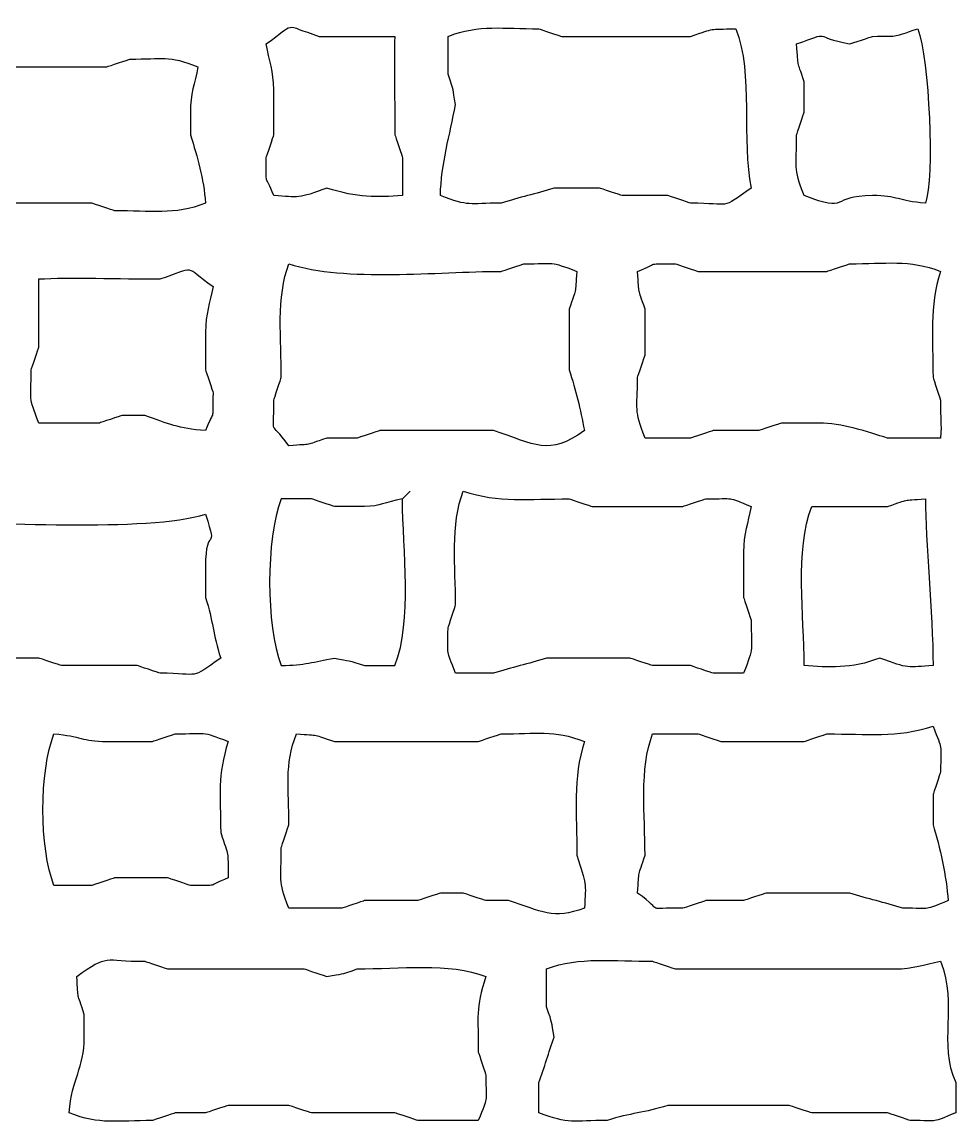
# Model space of a CAD drawing. Extents: x -149 to 150, y -212 to 234.
# Drawn here: x 50.78 to 61.23, y -22.22 to -9.9 of the extents above; entities that cross this region are included whole.
import ezdxf

# ---------------------------------------------------------------- set-up
doc = ezdxf.new("R2010")
doc.units = 0
doc.header["$MEASUREMENT"] = 0
doc.layers.add('EBENE_1', color=7, linetype='CONTINUOUS')

msp = doc.modelspace()

# ---------------------------------------------------------------- linework, layer by layer
at = {"layer": 'EBENE_1', "color": 250}
for points, knots in [([(54.9434, -10.0622), (54.9434, -10.0622), (54.0967, -10.0622), (54.0967, -10.0622), (54.0967, -10.0622), (53.6753, -9.9254), (53.8478, -9.902), (53.5041, -10.1468), (53.5041, -10.1468), (53.5395, -10.3345), (53.5886, -10.4518), (53.5887, -10.6548), (53.5887, -10.6548), (53.5887, -10.6548), (53.5886, -10.7395), (53.5886, -10.7395), (53.5886, -10.7395), (53.5886, -10.7395), (53.5887, -11.1628), (53.5887, -11.1628), (53.5887, -11.1628), (53.5864, -11.168), (53.5092, -11.4027), (53.5041, -11.4168), (53.5041, -11.4168), (53.5041, -11.7571), (53.4894, -11.5842), (53.5887, -11.8402), (53.5887, -11.8402), (53.8646, -11.8577), (53.8661, -11.8778), (54.1814, -11.7555), (54.1814, -11.7555), (54.5287, -11.868), (54.7385, -11.8587), (55.0281, -11.8402), (55.0281, -11.8402), (55.0281, -11.8402), (55.028, -11.4168), (55.028, -11.4168), (55.028, -11.4168), (55.0257, -11.4117), (54.9485, -11.177), (54.9434, -11.1628), (54.9434, -11.1628), (54.9434, -10.9684), (54.9298, -10.0877), (54.9434, -10.0622)], [0, 0, 0, 0, 0.0769231, 0.0769231, 0.0769231, 0.0769231, 0.1538462, 0.1538462, 0.1538462, 0.1538462, 0.2307692, 0.2307692, 0.2307692, 0.2307692, 0.3076923, 0.3076923, 0.3076923, 0.3076923, 0.3846154, 0.3846154, 0.3846154, 0.3846154, 0.4615385, 0.4615385, 0.4615385, 0.4615385, 0.5384615, 0.5384615, 0.5384615, 0.5384615, 0.6153846, 0.6153846, 0.6153846, 0.6153846, 0.6923077, 0.6923077, 0.6923077, 0.6923077, 0.7692308, 0.7692308, 0.7692308, 0.7692308, 0.8461538, 0.8461538, 0.8461538, 0.8461538, 1, 1, 1, 1]), ([(58.7534, -9.9775), (58.4205, -9.9847), (58.5443, -9.9651), (58.2454, -10.0622), (58.2454, -10.0622), (58.2454, -10.0622), (57.9067, -10.0621), (57.9067, -10.0621), (57.9067, -10.0621), (57.9067, -10.0621), (57.8221, -10.0621), (57.8221, -10.0621), (57.8221, -10.0621), (57.8221, -10.0621), (56.8061, -10.0621), (56.8061, -10.0621), (56.8061, -10.0621), (56.801, -10.0598), (56.5662, -9.9825), (56.5521, -9.9775), (56.5521, -9.9775), (56.1516, -9.9774), (55.8864, -9.9261), (55.5361, -10.0621), (55.5361, -10.0621), (55.5361, -10.0621), (55.5361, -10.4854), (55.5361, -10.4854), (55.5361, -10.4854), (55.6108, -10.6935), (55.5834, -10.6307), (55.6207, -10.8241), (55.6207, -10.8241), (55.5563, -11.1654), (55.4592, -11.4793), (55.4514, -11.8401), (55.4514, -11.8401), (55.7755, -11.966), (55.7621, -11.9247), (56.1287, -11.9248), (56.1287, -11.9248), (56.3394, -11.8564), (56.5107, -11.8238), (56.7214, -11.7555), (56.7214, -11.7555), (56.7214, -11.7555), (57.2294, -11.7554), (57.2294, -11.7554), (57.2294, -11.7554), (57.2345, -11.7578), (57.4692, -11.835), (57.4834, -11.8402), (57.4834, -11.8402), (57.4834, -11.8402), (57.9914, -11.8401), (57.9914, -11.8401), (57.9914, -11.8401), (57.9964, -11.8425), (58.2312, -11.9197), (58.2453, -11.9248), (58.2453, -11.9248), (58.7111, -11.9247), (58.5693, -12.0071), (58.9227, -11.7555), (58.9227, -11.7555), (58.8108, -11.2221), (58.9507, -10.4857), (58.7534, -9.9775)], [0, 0, 0, 0, 0.0555556, 0.0555556, 0.0555556, 0.0555556, 0.1111111, 0.1111111, 0.1111111, 0.1111111, 0.1666667, 0.1666667, 0.1666667, 0.1666667, 0.2222222, 0.2222222, 0.2222222, 0.2222222, 0.2777778, 0.2777778, 0.2777778, 0.2777778, 0.3333333, 0.3333333, 0.3333333, 0.3333333, 0.3888889, 0.3888889, 0.3888889, 0.3888889, 0.4444444, 0.4444444, 0.4444444, 0.4444444, 0.5, 0.5, 0.5, 0.5, 0.5555556, 0.5555556, 0.5555556, 0.5555556, 0.6111111, 0.6111111, 0.6111111, 0.6111111, 0.6666667, 0.6666667, 0.6666667, 0.6666667, 0.7222222, 0.7222222, 0.7222222, 0.7222222, 0.7777778, 0.7777778, 0.7777778, 0.7777778, 0.8333333, 0.8333333, 0.8333333, 0.8333333, 0.8888889, 0.8888889, 0.8888889, 0.8888889, 1, 1, 1, 1]), ([(60.7854, -9.9774), (60.4864, -10.0744), (60.6103, -10.0549), (60.2774, -10.0621), (60.2774, -10.0621), (60.2722, -10.0644), (60.0376, -10.1417), (60.0233, -10.1467), (60.0233, -10.1467), (59.5919, -10.0652), (59.836, -9.9983), (59.4307, -10.1467), (59.4307, -10.1467), (59.4535, -10.4375), (59.4276, -10.2993), (59.5154, -10.5701), (59.5154, -10.5701), (59.5154, -10.5701), (59.5154, -10.9087), (59.5154, -10.9087), (59.5154, -10.9087), (59.5131, -10.9139), (59.4358, -11.1486), (59.4307, -11.1627), (59.4307, -11.1627), (59.4306, -11.5293), (59.3896, -11.516), (59.5153, -11.8401), (59.5153, -11.8401), (60.0314, -12.0404), (59.7938, -11.8402), (60.2774, -11.8401), (60.2774, -11.8401), (60.5637, -11.8401), (60.5632, -11.9012), (60.8701, -11.9248), (60.8701, -11.9248), (60.9707, -11.6501), (60.9143, -10.3096), (60.7854, -9.9774)], [0, 0, 0, 0, 0.0909091, 0.0909091, 0.0909091, 0.0909091, 0.1818182, 0.1818182, 0.1818182, 0.1818182, 0.2727273, 0.2727273, 0.2727273, 0.2727273, 0.3636364, 0.3636364, 0.3636364, 0.3636364, 0.4545455, 0.4545455, 0.4545455, 0.4545455, 0.5454545, 0.5454545, 0.5454545, 0.5454545, 0.6363636, 0.6363636, 0.6363636, 0.6363636, 0.7272727, 0.7272727, 0.7272727, 0.7272727, 0.8181818, 0.8181818, 0.8181818, 0.8181818, 1, 1, 1, 1]), ([(52.6574, -11.1628), (52.6574, -11.1628), (52.6573, -10.9088), (52.6573, -10.9088), (52.6573, -10.9088), (52.6574, -10.7058), (52.7066, -10.5884), (52.7421, -10.4008), (52.7421, -10.4008), (52.4086, -10.2714), (52.3554, -10.3161), (51.9801, -10.3162), (51.9801, -10.3162), (51.975, -10.3185), (51.7401, -10.3956), (51.7261, -10.4008), (51.7261, -10.4008), (51.7261, -10.4008), (50.4561, -10.4007), (50.4561, -10.4007), (50.4561, -10.4007), (50.4509, -10.3985), (50.2162, -10.3212), (50.202, -10.3162), (50.202, -10.3162), (50.202, -10.3162), (48.9321, -10.3161), (48.9321, -10.3161), (48.9321, -10.3161), (48.927, -10.3138), (48.6921, -10.2365), (48.6781, -10.2315), (48.6781, -10.2315), (48.6781, -10.2315), (48.3394, -10.2314), (48.3394, -10.2314), (48.3394, -10.2314), (48.202, -10.5856), (48.2547, -10.9233), (48.2547, -11.3321), (48.2547, -11.3321), (48.1349, -11.6308), (48.1115, -11.5846), (48.0854, -11.9248), (48.0854, -11.9248), (48.4111, -12.1569), (48.1386, -12.0842), (48.5934, -12.0941), (48.5934, -12.0941), (48.5984, -12.0918), (48.8332, -12.0145), (48.8473, -12.0095), (48.8473, -12.0095), (48.8473, -12.0095), (49.1013, -12.0094), (49.1013, -12.0094), (49.1013, -12.0094), (49.1065, -12.0071), (49.3412, -11.9299), (49.3553, -11.9247), (49.3553, -11.9247), (49.3553, -11.9247), (49.7786, -11.9248), (49.7786, -11.9248), (49.7786, -11.9248), (49.7786, -11.9248), (50.5407, -11.9248), (50.5407, -11.9248), (50.5407, -11.9248), (50.5407, -11.9248), (51.5567, -11.9247), (51.5567, -11.9247), (51.5567, -11.9247), (51.5619, -11.9271), (51.7966, -12.0044), (51.8107, -12.0095), (51.8107, -12.0095), (52.2112, -12.0095), (52.4764, -12.0608), (52.8267, -11.9248), (52.8267, -11.9248), (52.8053, -11.6459), (52.7389, -11.4143), (52.6574, -11.1628)], [0, 0, 0, 0, 0.0454545, 0.0454545, 0.0454545, 0.0454545, 0.0909091, 0.0909091, 0.0909091, 0.0909091, 0.1363636, 0.1363636, 0.1363636, 0.1363636, 0.1818182, 0.1818182, 0.1818182, 0.1818182, 0.2272727, 0.2272727, 0.2272727, 0.2272727, 0.2727273, 0.2727273, 0.2727273, 0.2727273, 0.3181818, 0.3181818, 0.3181818, 0.3181818, 0.3636364, 0.3636364, 0.3636364, 0.3636364, 0.4090909, 0.4090909, 0.4090909, 0.4090909, 0.4545455, 0.4545455, 0.4545455, 0.4545455, 0.5, 0.5, 0.5, 0.5, 0.5454545, 0.5454545, 0.5454545, 0.5454545, 0.5909091, 0.5909091, 0.5909091, 0.5909091, 0.6363636, 0.6363636, 0.6363636, 0.6363636, 0.6818182, 0.6818182, 0.6818182, 0.6818182, 0.7272727, 0.7272727, 0.7272727, 0.7272727, 0.7727273, 0.7727273, 0.7727273, 0.7727273, 0.8181818, 0.8181818, 0.8181818, 0.8181818, 0.8636364, 0.8636364, 0.8636364, 0.8636364, 0.9090909, 0.9090909, 0.9090909, 0.9090909, 1, 1, 1, 1]), ([(61.0394, -14.1262), (61.0371, -14.121), (60.9598, -13.8862), (60.9547, -13.8722), (60.9547, -13.8722), (60.9546, -13.4232), (60.9091, -13.0889), (61.0394, -12.6867), (61.0394, -12.6867), (60.6891, -12.5508), (60.4239, -12.6021), (60.0233, -12.6022), (60.0233, -12.6022), (60.0183, -12.6045), (59.7836, -12.6816), (59.7694, -12.6867), (59.7694, -12.6867), (59.7694, -12.6867), (58.7533, -12.6867), (58.7533, -12.6867), (58.7533, -12.6867), (58.7533, -12.6867), (58.33, -12.6868), (58.33, -12.6868), (58.33, -12.6868), (58.325, -12.6844), (58.0902, -12.6072), (58.0761, -12.6021), (58.0761, -12.6021), (57.7358, -12.6022), (57.9086, -12.5874), (57.6527, -12.6868), (57.6527, -12.6868), (57.6755, -12.9776), (57.6496, -12.8394), (57.7374, -13.1102), (57.7374, -13.1102), (57.7374, -13.1102), (57.7374, -13.6182), (57.7374, -13.6182), (57.7374, -13.6182), (57.7351, -13.6233), (57.6578, -13.858), (57.6527, -13.8722), (57.6527, -13.8722), (57.6527, -14.2388), (57.6116, -14.2254), (57.7374, -14.5495), (57.7374, -14.5495), (57.7374, -14.5495), (58.2454, -14.5494), (58.2454, -14.5494), (58.2454, -14.5494), (58.2505, -14.5472), (58.4852, -14.4699), (58.4994, -14.4648), (58.4994, -14.4648), (58.4994, -14.4648), (59.0074, -14.4647), (59.0074, -14.4647), (59.0074, -14.4647), (59.0125, -14.4625), (59.2472, -14.3853), (59.2614, -14.3802), (59.2614, -14.3802), (59.2614, -14.3802), (59.6847, -14.3801), (59.6847, -14.3801), (59.6847, -14.3801), (59.9233, -14.3802), (60.2311, -14.4796), (60.4467, -14.5494), (60.4467, -14.5494), (60.4467, -14.5494), (61.0394, -14.5495), (61.0394, -14.5495), (61.0394, -14.5495), (61.052, -14.3571), (61.0338, -14.3657), (61.0394, -14.1262)], [0, 0, 0, 0, 0.047619, 0.047619, 0.047619, 0.047619, 0.0952381, 0.0952381, 0.0952381, 0.0952381, 0.1428571, 0.1428571, 0.1428571, 0.1428571, 0.1904762, 0.1904762, 0.1904762, 0.1904762, 0.2380952, 0.2380952, 0.2380952, 0.2380952, 0.2857143, 0.2857143, 0.2857143, 0.2857143, 0.3333333, 0.3333333, 0.3333333, 0.3333333, 0.3809524, 0.3809524, 0.3809524, 0.3809524, 0.4285714, 0.4285714, 0.4285714, 0.4285714, 0.4761905, 0.4761905, 0.4761905, 0.4761905, 0.5238095, 0.5238095, 0.5238095, 0.5238095, 0.5714286, 0.5714286, 0.5714286, 0.5714286, 0.6190476, 0.6190476, 0.6190476, 0.6190476, 0.6666667, 0.6666667, 0.6666667, 0.6666667, 0.7142857, 0.7142857, 0.7142857, 0.7142857, 0.7619048, 0.7619048, 0.7619048, 0.7619048, 0.8095238, 0.8095238, 0.8095238, 0.8095238, 0.8571429, 0.8571429, 0.8571429, 0.8571429, 0.9047619, 0.9047619, 0.9047619, 0.9047619, 1, 1, 1, 1]), ([(52.9114, -12.8562), (52.5677, -12.6112), (52.7402, -12.6349), (52.3187, -12.7714), (52.3187, -12.7714), (51.8764, -12.7715), (51.2954, -12.7502), (50.9641, -12.7714), (50.9641, -12.7714), (50.9641, -12.7714), (50.9641, -13.5334), (50.9641, -13.5334), (50.9641, -13.5334), (50.9617, -13.5385), (50.8845, -13.7732), (50.8794, -13.7874), (50.8794, -13.7874), (50.8794, -14.1451), (50.8434, -14.0693), (50.9641, -14.3801), (50.9641, -14.3801), (50.9641, -14.3801), (51.6414, -14.3801), (51.6414, -14.3801), (51.6414, -14.3801), (51.6465, -14.3777), (51.8812, -14.3006), (51.8954, -14.2954), (51.8954, -14.2954), (51.8954, -14.2954), (52.1494, -14.2955), (52.1494, -14.2955), (52.1494, -14.2955), (52.4263, -14.3912), (52.5141, -14.4407), (52.8267, -14.4648), (52.8267, -14.4648), (52.934, -14.1945), (52.904, -14.3839), (52.9113, -14.0415), (52.9113, -14.0415), (52.9091, -14.0364), (52.8318, -13.8017), (52.8267, -13.7875), (52.8267, -13.7875), (52.8267, -13.7875), (52.8267, -13.3642), (52.8267, -13.3642), (52.8267, -13.3642), (52.8267, -13.1611), (52.876, -13.0437), (52.9114, -12.8562)], [0, 0, 0, 0, 0.0714286, 0.0714286, 0.0714286, 0.0714286, 0.1428571, 0.1428571, 0.1428571, 0.1428571, 0.2142857, 0.2142857, 0.2142857, 0.2142857, 0.2857143, 0.2857143, 0.2857143, 0.2857143, 0.3571429, 0.3571429, 0.3571429, 0.3571429, 0.4285714, 0.4285714, 0.4285714, 0.4285714, 0.5, 0.5, 0.5, 0.5, 0.5714286, 0.5714286, 0.5714286, 0.5714286, 0.6428571, 0.6428571, 0.6428571, 0.6428571, 0.7142857, 0.7142857, 0.7142857, 0.7142857, 0.7857143, 0.7857143, 0.7857143, 0.7857143, 0.8571429, 0.8571429, 0.8571429, 0.8571429, 1, 1, 1, 1]), ([(56.8907, -13.7875), (56.8907, -13.7875), (56.8907, -13.5335), (56.8907, -13.5335), (56.8907, -13.5335), (56.8907, -13.5335), (56.8907, -13.3642), (56.8907, -13.3642), (56.8907, -13.3642), (56.8907, -13.3642), (56.8907, -13.1102), (56.8907, -13.1102), (56.8907, -13.1102), (56.9731, -12.8617), (56.9549, -12.9544), (56.9754, -12.6868), (56.9754, -12.6868), (56.6646, -12.5662), (56.7404, -12.6022), (56.3827, -12.6021), (56.3827, -12.6021), (56.3776, -12.6045), (56.1429, -12.6817), (56.1287, -12.6868), (56.1287, -12.6868), (55.4149, -12.6867), (54.3905, -12.8072), (53.7581, -12.6022), (53.7581, -12.6022), (53.6162, -12.9673), (53.6734, -13.4516), (53.6734, -13.8722), (53.6734, -13.8722), (53.6711, -13.8773), (53.5938, -14.112), (53.5887, -14.1262), (53.5887, -14.1262), (53.5987, -14.5809), (53.5259, -14.3084), (53.7581, -14.6342), (53.7581, -14.6342), (54.0488, -14.6113), (53.9106, -14.6372), (54.1814, -14.5494), (54.1814, -14.5494), (54.1814, -14.5494), (54.5201, -14.5495), (54.5201, -14.5495), (54.5201, -14.5495), (54.5252, -14.5472), (54.7598, -14.4698), (54.7741, -14.4648), (54.7741, -14.4648), (54.7741, -14.4648), (55.2821, -14.4648), (55.2821, -14.4648), (55.2821, -14.4648), (55.2821, -14.4648), (55.7901, -14.4647), (55.7901, -14.4647), (55.7901, -14.4647), (55.7901, -14.4647), (56.044, -14.4648), (56.044, -14.4648), (56.044, -14.4648), (56.5146, -14.6173), (56.6558, -14.7527), (57.06, -14.4648), (57.06, -14.4648), (57.0144, -14.2232), (56.9649, -14.016), (56.8907, -13.7875)], [0, 0, 0, 0, 0.0526316, 0.0526316, 0.0526316, 0.0526316, 0.1052632, 0.1052632, 0.1052632, 0.1052632, 0.1578947, 0.1578947, 0.1578947, 0.1578947, 0.2105263, 0.2105263, 0.2105263, 0.2105263, 0.2631579, 0.2631579, 0.2631579, 0.2631579, 0.3157895, 0.3157895, 0.3157895, 0.3157895, 0.3684211, 0.3684211, 0.3684211, 0.3684211, 0.4210526, 0.4210526, 0.4210526, 0.4210526, 0.4736842, 0.4736842, 0.4736842, 0.4736842, 0.5263158, 0.5263158, 0.5263158, 0.5263158, 0.5789474, 0.5789474, 0.5789474, 0.5789474, 0.6315789, 0.6315789, 0.6315789, 0.6315789, 0.6842105, 0.6842105, 0.6842105, 0.6842105, 0.7368421, 0.7368421, 0.7368421, 0.7368421, 0.7894737, 0.7894737, 0.7894737, 0.7894737, 0.8421053, 0.8421053, 0.8421053, 0.8421053, 0.8947368, 0.8947368, 0.8947368, 0.8947368, 1, 1, 1, 1]), ([(55.0281, -15.2267), (54.8196, -15.267), (54.7838, -15.3114), (54.6047, -15.3115), (54.6047, -15.3115), (54.6047, -15.3115), (54.2661, -15.3114), (54.2661, -15.3114), (54.2661, -15.3114), (54.261, -15.3092), (54.0262, -15.2319), (54.0121, -15.2268), (54.0121, -15.2268), (54.0121, -15.2268), (53.6734, -15.2267), (53.6734, -15.2267), (53.6734, -15.2267), (53.4993, -15.6755), (53.4993, -16.6409), (53.6733, -17.0894), (53.6733, -17.0894), (53.9373, -17.0837), (54.0276, -17.0498), (54.2661, -17.0047), (54.2661, -17.0047), (54.448, -17.043), (54.4116, -17.0254), (54.6047, -17.0894), (54.6047, -17.0894), (54.6047, -17.0894), (54.9434, -17.0895), (54.9434, -17.0895), (54.9434, -17.0895), (55.1422, -16.5775), (55.0281, -15.8069), (55.0281, -15.2267), (55.0281, -15.2267), (55.0281, -15.2267), (55.1127, -15.1421), (55.1127, -15.1421)], [0, 0, 0, 0, 0.0909091, 0.0909091, 0.0909091, 0.0909091, 0.1818182, 0.1818182, 0.1818182, 0.1818182, 0.2727273, 0.2727273, 0.2727273, 0.2727273, 0.3636364, 0.3636364, 0.3636364, 0.3636364, 0.4545455, 0.4545455, 0.4545455, 0.4545455, 0.5454545, 0.5454545, 0.5454545, 0.5454545, 0.6363636, 0.6363636, 0.6363636, 0.6363636, 0.7272727, 0.7272727, 0.7272727, 0.7272727, 0.8181818, 0.8181818, 0.8181818, 0.8181818, 1, 1, 1, 1]), ([(58.9227, -15.3114), (58.6331, -15.199), (58.7628, -15.2267), (58.4147, -15.2267), (58.4147, -15.2267), (58.4096, -15.2291), (58.1748, -15.3064), (58.1607, -15.3114), (58.1607, -15.3114), (58.1607, -15.3114), (57.9067, -15.3115), (57.9067, -15.3115), (57.9067, -15.3115), (57.9067, -15.3115), (57.1447, -15.3115), (57.1447, -15.3115), (57.1447, -15.3115), (57.1395, -15.3092), (56.9049, -15.2318), (56.8906, -15.2268), (56.8906, -15.2268), (56.4417, -15.2268), (56.1074, -15.2725), (55.7054, -15.1421), (55.7054, -15.1421), (55.5637, -15.5072), (55.6206, -15.9916), (55.6207, -16.4122), (55.6207, -16.4122), (55.6184, -16.4173), (55.5411, -16.652), (55.5361, -16.6662), (55.5361, -16.6662), (55.5361, -17.0142), (55.5083, -16.8844), (55.6207, -17.1742), (55.6207, -17.1742), (55.6207, -17.1742), (56.0441, -17.1741), (56.0441, -17.1741), (56.0441, -17.1741), (56.2547, -17.1058), (56.4261, -17.0732), (56.6367, -17.0047), (56.6367, -17.0047), (56.6367, -17.0047), (56.8907, -17.0047), (56.8907, -17.0047), (56.8907, -17.0047), (56.8907, -17.0047), (56.9754, -17.0047), (56.9754, -17.0047), (56.9754, -17.0047), (56.9754, -17.0047), (57.5681, -17.0047), (57.5681, -17.0047), (57.5681, -17.0047), (57.5732, -17.0071), (57.8079, -17.0844), (57.8221, -17.0894), (57.8221, -17.0894), (57.8221, -17.0894), (58.2454, -17.0894), (58.2454, -17.0894), (58.2454, -17.0894), (58.2505, -17.0917), (58.4852, -17.1691), (58.4994, -17.1741), (58.4994, -17.1741), (58.4994, -17.1741), (58.8381, -17.1742), (58.8381, -17.1742), (58.8381, -17.1742), (58.9587, -16.8634), (58.9227, -16.9392), (58.9226, -16.5815), (58.9226, -16.5815), (58.9204, -16.5764), (58.8432, -16.3416), (58.8381, -16.3275), (58.8381, -16.3275), (58.8381, -16.3275), (58.838, -15.8195), (58.838, -15.8195), (58.838, -15.8195), (58.8381, -15.6164), (58.8873, -15.499), (58.9227, -15.3114)], [0, 0, 0, 0, 0.0434783, 0.0434783, 0.0434783, 0.0434783, 0.0869565, 0.0869565, 0.0869565, 0.0869565, 0.1304348, 0.1304348, 0.1304348, 0.1304348, 0.173913, 0.173913, 0.173913, 0.173913, 0.2173913, 0.2173913, 0.2173913, 0.2173913, 0.2608696, 0.2608696, 0.2608696, 0.2608696, 0.3043478, 0.3043478, 0.3043478, 0.3043478, 0.3478261, 0.3478261, 0.3478261, 0.3478261, 0.3913043, 0.3913043, 0.3913043, 0.3913043, 0.4347826, 0.4347826, 0.4347826, 0.4347826, 0.4782609, 0.4782609, 0.4782609, 0.4782609, 0.5217391, 0.5217391, 0.5217391, 0.5217391, 0.5652174, 0.5652174, 0.5652174, 0.5652174, 0.6086957, 0.6086957, 0.6086957, 0.6086957, 0.6521739, 0.6521739, 0.6521739, 0.6521739, 0.6956522, 0.6956522, 0.6956522, 0.6956522, 0.7391304, 0.7391304, 0.7391304, 0.7391304, 0.7826087, 0.7826087, 0.7826087, 0.7826087, 0.826087, 0.826087, 0.826087, 0.826087, 0.8695652, 0.8695652, 0.8695652, 0.8695652, 0.9130435, 0.9130435, 0.9130435, 0.9130435, 1, 1, 1, 1]), ([(60.8701, -15.2268), (60.5793, -15.2496), (60.7175, -15.2236), (60.4467, -15.3114), (60.4467, -15.3114), (60.4467, -15.3114), (59.6001, -15.3115), (59.6001, -15.3115), (59.6001, -15.3115), (59.4095, -15.8026), (59.5154, -16.5321), (59.5154, -17.0895), (59.5154, -17.0895), (59.7814, -17.1065), (60.0403, -17.1297), (60.3621, -17.0048), (60.3621, -17.0048), (60.6774, -17.1272), (60.6789, -17.107), (60.9547, -17.0894), (60.9547, -17.0894), (60.9547, -16.4935), (60.8701, -15.6964), (60.8701, -15.2268)], [0, 0, 0, 0, 0.1428571, 0.1428571, 0.1428571, 0.1428571, 0.2857143, 0.2857143, 0.2857143, 0.2857143, 0.4285714, 0.4285714, 0.4285714, 0.4285714, 0.5714286, 0.5714286, 0.5714286, 0.5714286, 0.7142857, 0.7142857, 0.7142857, 0.7142857, 1, 1, 1, 1]), ([(52.8267, -16.3274), (52.8267, -16.3274), (52.8267, -15.9887), (52.8267, -15.9887), (52.8267, -15.9887), (52.8267, -15.4821), (52.9736, -15.8676), (52.8267, -15.3961), (52.8267, -15.3961), (52.1812, -15.6054), (50.4082, -15.4807), (49.6094, -15.4807), (49.6094, -15.4807), (49.6043, -15.4784), (49.3696, -15.4013), (49.3554, -15.3961), (49.3554, -15.3961), (48.9549, -15.3962), (48.6897, -15.3449), (48.3394, -15.4808), (48.3394, -15.4808), (48.361, -15.7615), (48.4241, -15.7871), (48.424, -15.9888), (48.424, -15.9888), (48.424, -15.9888), (48.4241, -16.4122), (48.4241, -16.4122), (48.4241, -16.4122), (48.4217, -16.4173), (48.3445, -16.652), (48.3394, -16.6662), (48.3394, -16.6662), (48.3394, -17.0142), (48.3116, -16.8844), (48.4241, -17.1742), (48.4241, -17.1742), (48.4241, -17.1742), (49.1014, -17.1742), (49.1014, -17.1742), (49.1014, -17.1742), (49.1065, -17.1718), (49.3412, -17.0945), (49.3554, -17.0895), (49.3554, -17.0895), (49.3554, -17.0895), (49.6094, -17.0894), (49.6094, -17.0894), (49.6094, -17.0894), (49.6145, -17.0871), (49.8492, -17.0099), (49.8634, -17.0047), (49.8634, -17.0047), (49.8634, -17.0047), (50.1174, -17.0048), (50.1174, -17.0048), (50.1174, -17.0048), (50.1174, -17.0048), (50.9641, -17.0048), (50.9641, -17.0048), (50.9641, -17.0048), (50.9692, -17.0071), (51.2039, -17.0843), (51.2181, -17.0894), (51.2181, -17.0894), (51.2181, -17.0894), (52.0647, -17.0894), (52.0647, -17.0894), (52.0647, -17.0894), (52.0699, -17.0917), (52.3046, -17.1691), (52.3187, -17.1742), (52.3187, -17.1742), (52.7844, -17.1741), (52.6426, -17.2565), (52.9961, -17.0047), (52.9961, -17.0047), (52.9107, -16.7418), (52.912, -16.5904), (52.8267, -16.3274)], [0, 0, 0, 0, 0.047619, 0.047619, 0.047619, 0.047619, 0.0952381, 0.0952381, 0.0952381, 0.0952381, 0.1428571, 0.1428571, 0.1428571, 0.1428571, 0.1904762, 0.1904762, 0.1904762, 0.1904762, 0.2380952, 0.2380952, 0.2380952, 0.2380952, 0.2857143, 0.2857143, 0.2857143, 0.2857143, 0.3333333, 0.3333333, 0.3333333, 0.3333333, 0.3809524, 0.3809524, 0.3809524, 0.3809524, 0.4285714, 0.4285714, 0.4285714, 0.4285714, 0.4761905, 0.4761905, 0.4761905, 0.4761905, 0.5238095, 0.5238095, 0.5238095, 0.5238095, 0.5714286, 0.5714286, 0.5714286, 0.5714286, 0.6190476, 0.6190476, 0.6190476, 0.6190476, 0.6666667, 0.6666667, 0.6666667, 0.6666667, 0.7142857, 0.7142857, 0.7142857, 0.7142857, 0.7619048, 0.7619048, 0.7619048, 0.7619048, 0.8095238, 0.8095238, 0.8095238, 0.8095238, 0.8571429, 0.8571429, 0.8571429, 0.8571429, 0.9047619, 0.9047619, 0.9047619, 0.9047619, 1, 1, 1, 1]), ([(53.0806, -17.9361), (52.77, -17.8154), (52.8457, -17.8514), (52.4881, -17.8515), (52.4881, -17.8515), (52.483, -17.8537), (52.2482, -17.931), (52.2341, -17.9361), (52.2341, -17.9361), (52.2341, -17.9361), (51.7261, -17.9362), (51.7261, -17.9362), (51.7261, -17.9362), (51.4398, -17.9362), (51.4403, -17.8751), (51.1334, -17.8515), (51.1334, -17.8515), (50.9698, -18.2726), (50.9699, -19.1237), (51.1334, -19.5448), (51.1334, -19.5448), (51.1334, -19.5448), (51.5567, -19.5447), (51.5567, -19.5447), (51.5567, -19.5447), (51.5619, -19.5425), (51.7965, -19.4653), (51.8107, -19.4602), (51.8107, -19.4602), (51.8107, -19.4602), (52.0647, -19.4602), (52.0647, -19.4602), (52.0647, -19.4602), (52.0647, -19.4602), (52.4034, -19.4601), (52.4034, -19.4601), (52.4034, -19.4601), (52.4085, -19.4625), (52.6432, -19.5396), (52.6573, -19.5448), (52.6573, -19.5448), (52.9976, -19.5447), (52.8249, -19.5595), (53.0807, -19.4601), (53.0807, -19.4601), (53.0735, -19.1273), (53.093, -19.2511), (52.9961, -18.9521), (52.9961, -18.9521), (52.9961, -18.5269), (52.9556, -18.322), (53.0806, -17.9361)], [0, 0, 0, 0, 0.0714286, 0.0714286, 0.0714286, 0.0714286, 0.1428571, 0.1428571, 0.1428571, 0.1428571, 0.2142857, 0.2142857, 0.2142857, 0.2142857, 0.2857143, 0.2857143, 0.2857143, 0.2857143, 0.3571429, 0.3571429, 0.3571429, 0.3571429, 0.4285714, 0.4285714, 0.4285714, 0.4285714, 0.5, 0.5, 0.5, 0.5, 0.5714286, 0.5714286, 0.5714286, 0.5714286, 0.6428571, 0.6428571, 0.6428571, 0.6428571, 0.7142857, 0.7142857, 0.7142857, 0.7142857, 0.7857143, 0.7857143, 0.7857143, 0.7857143, 0.8571429, 0.8571429, 0.8571429, 0.8571429, 1, 1, 1, 1]), ([(56.9753, -19.2061), (56.9754, -18.7458), (56.9275, -18.345), (57.0601, -17.9361), (57.0601, -17.9361), (56.7142, -17.8019), (56.5209, -17.8514), (56.1287, -17.8514), (56.1287, -17.8514), (56.1236, -17.8537), (55.8888, -17.9311), (55.8747, -17.9362), (55.8747, -17.9362), (55.8747, -17.9362), (54.9434, -17.9362), (54.9434, -17.9362), (54.9434, -17.9362), (54.9434, -17.9362), (54.5201, -17.9361), (54.5201, -17.9361), (54.5201, -17.9361), (54.5201, -17.9361), (54.2661, -17.9362), (54.2661, -17.9362), (54.2661, -17.9362), (54.0176, -17.8538), (54.1103, -17.872), (53.8426, -17.8514), (53.8426, -17.8514), (53.7068, -18.2018), (53.7581, -18.4669), (53.7581, -18.8674), (53.7581, -18.8674), (53.7557, -18.8725), (53.6785, -19.1072), (53.6734, -19.1214), (53.6734, -19.1214), (53.6734, -19.4881), (53.6323, -19.4746), (53.7581, -19.7987), (53.7581, -19.7987), (53.7581, -19.7987), (54.3507, -19.7988), (54.3507, -19.7988), (54.3507, -19.7988), (54.3559, -19.7964), (54.5906, -19.7192), (54.6047, -19.7141), (54.6047, -19.7141), (54.6047, -19.7141), (55.1974, -19.7142), (55.1974, -19.7142), (55.1974, -19.7142), (55.2025, -19.7117), (55.4372, -19.6346), (55.4514, -19.6294), (55.4514, -19.6294), (55.4514, -19.6294), (55.7054, -19.6295), (55.7054, -19.6295), (55.7054, -19.6295), (55.7105, -19.6318), (55.9452, -19.709), (55.9594, -19.7142), (55.9594, -19.7142), (55.9594, -19.7142), (56.2134, -19.7141), (56.2134, -19.7141), (56.2134, -19.7141), (56.5824, -19.8337), (56.7105, -19.9268), (57.0601, -19.7987), (57.0601, -19.7987), (57.0785, -19.5104), (57.0824, -19.5365), (56.9753, -19.2061)], [0, 0, 0, 0, 0.05, 0.05, 0.05, 0.05, 0.1, 0.1, 0.1, 0.1, 0.15, 0.15, 0.15, 0.15, 0.2, 0.2, 0.2, 0.2, 0.25, 0.25, 0.25, 0.25, 0.3, 0.3, 0.3, 0.3, 0.35, 0.35, 0.35, 0.35, 0.4, 0.4, 0.4, 0.4, 0.45, 0.45, 0.45, 0.45, 0.5, 0.5, 0.5, 0.5, 0.55, 0.55, 0.55, 0.55, 0.6, 0.6, 0.6, 0.6, 0.65, 0.65, 0.65, 0.65, 0.7, 0.7, 0.7, 0.7, 0.75, 0.75, 0.75, 0.75, 0.8, 0.8, 0.8, 0.8, 0.85, 0.85, 0.85, 0.85, 0.9, 0.9, 0.9, 0.9, 1, 1, 1, 1]), ([(60.9546, -18.8674), (60.9546, -18.8674), (60.9547, -18.5287), (60.9547, -18.5287), (60.9547, -18.5287), (60.9571, -18.5236), (61.0342, -18.2889), (61.0394, -18.2747), (61.0394, -18.2747), (61.0394, -17.9267), (61.0672, -18.0565), (60.9547, -17.7667), (60.9547, -17.7667), (60.5526, -17.8972), (60.2184, -17.8515), (59.7694, -17.8515), (59.7694, -17.8515), (59.7643, -17.8538), (59.5296, -17.931), (59.5154, -17.9362), (59.5154, -17.9362), (59.5154, -17.9362), (58.5841, -17.9361), (58.5841, -17.9361), (58.5841, -17.9361), (58.579, -17.9337), (58.3442, -17.8566), (58.3301, -17.8514), (58.3301, -17.8514), (58.3301, -17.8514), (57.8221, -17.8514), (57.8221, -17.8514), (57.8221, -17.8514), (57.6722, -18.2375), (57.7374, -18.7627), (57.7374, -19.2061), (57.7374, -19.2061), (57.655, -19.4546), (57.6733, -19.3618), (57.6527, -19.6295), (57.6527, -19.6295), (57.9785, -19.8616), (57.706, -19.7889), (58.1607, -19.7988), (58.1607, -19.7988), (58.1659, -19.7965), (58.4006, -19.7192), (58.4147, -19.7142), (58.4147, -19.7142), (58.4147, -19.7142), (58.8381, -19.7141), (58.8381, -19.7141), (58.8381, -19.7141), (58.8432, -19.7118), (59.0778, -19.6345), (59.0921, -19.6295), (59.0921, -19.6295), (59.0921, -19.6295), (59.6847, -19.6295), (59.6847, -19.6295), (59.6847, -19.6295), (59.6847, -19.6295), (59.7694, -19.6295), (59.7694, -19.6295), (59.7694, -19.6295), (59.7694, -19.6295), (60.0234, -19.6295), (60.0234, -19.6295), (60.0234, -19.6295), (60.2341, -19.6977), (60.4054, -19.7304), (60.6161, -19.7988), (60.6161, -19.7988), (60.9641, -19.7988), (60.8344, -19.8265), (61.1241, -19.7141), (61.1241, -19.7141), (61.1037, -19.4492), (61.0329, -19.1084), (60.9546, -18.8674)], [0, 0, 0, 0, 0.047619, 0.047619, 0.047619, 0.047619, 0.0952381, 0.0952381, 0.0952381, 0.0952381, 0.1428571, 0.1428571, 0.1428571, 0.1428571, 0.1904762, 0.1904762, 0.1904762, 0.1904762, 0.2380952, 0.2380952, 0.2380952, 0.2380952, 0.2857143, 0.2857143, 0.2857143, 0.2857143, 0.3333333, 0.3333333, 0.3333333, 0.3333333, 0.3809524, 0.3809524, 0.3809524, 0.3809524, 0.4285714, 0.4285714, 0.4285714, 0.4285714, 0.4761905, 0.4761905, 0.4761905, 0.4761905, 0.5238095, 0.5238095, 0.5238095, 0.5238095, 0.5714286, 0.5714286, 0.5714286, 0.5714286, 0.6190476, 0.6190476, 0.6190476, 0.6190476, 0.6666667, 0.6666667, 0.6666667, 0.6666667, 0.7142857, 0.7142857, 0.7142857, 0.7142857, 0.7619048, 0.7619048, 0.7619048, 0.7619048, 0.8095238, 0.8095238, 0.8095238, 0.8095238, 0.8571429, 0.8571429, 0.8571429, 0.8571429, 0.9047619, 0.9047619, 0.9047619, 0.9047619, 1, 1, 1, 1]), ([(55.9594, -20.5608), (55.5523, -20.4027), (54.9862, -20.4762), (54.5201, -20.4762), (54.5201, -20.4762), (54.312, -20.551), (54.3749, -20.5235), (54.1814, -20.5608), (54.1814, -20.5608), (54.1763, -20.5584), (53.9416, -20.4813), (53.9274, -20.4761), (53.9274, -20.4761), (53.9274, -20.4761), (52.4034, -20.4761), (52.4034, -20.4761), (52.4034, -20.4761), (52.3982, -20.4737), (52.1636, -20.3966), (52.1493, -20.3915), (52.1493, -20.3915), (51.6786, -20.3914), (51.7502, -20.3024), (51.3873, -20.5608), (51.3873, -20.5608), (51.4102, -20.8515), (51.3843, -20.7134), (51.4721, -20.9841), (51.4721, -20.9841), (51.4721, -20.9841), (51.4721, -21.2381), (51.4721, -21.2381), (51.4721, -21.2381), (51.4721, -21.5921), (51.3327, -21.6932), (51.3026, -22.0848), (51.3026, -22.0848), (51.6486, -22.219), (51.8419, -22.1695), (52.2341, -22.1695), (52.2341, -22.1695), (52.2392, -22.1671), (52.4739, -22.0899), (52.4881, -22.0847), (52.4881, -22.0847), (52.4881, -22.0847), (52.8267, -22.0848), (52.8267, -22.0848), (52.8267, -22.0848), (52.8318, -22.0825), (53.0666, -22.0052), (53.0807, -22.0002), (53.0807, -22.0002), (53.0807, -22.0002), (53.7581, -22.0002), (53.7581, -22.0002), (53.7581, -22.0002), (53.7632, -22.0024), (53.9978, -22.0796), (54.0121, -22.0847), (54.0121, -22.0847), (54.0121, -22.0847), (54.9434, -22.0847), (54.9434, -22.0847), (54.9434, -22.0847), (54.9485, -22.0872), (55.1832, -22.1644), (55.1974, -22.1695), (55.1974, -22.1695), (55.1974, -22.1695), (55.8747, -22.1694), (55.8747, -22.1694), (55.8747, -22.1694), (55.9872, -21.8798), (55.9594, -22.0095), (55.9593, -21.6615), (55.9593, -21.6615), (55.9571, -21.6563), (55.8798, -21.4217), (55.8747, -21.4075), (55.8747, -21.4075), (55.8747, -21.0083), (55.8411, -20.9258), (55.9594, -20.5608)], [0, 0, 0, 0, 0.0454545, 0.0454545, 0.0454545, 0.0454545, 0.0909091, 0.0909091, 0.0909091, 0.0909091, 0.1363636, 0.1363636, 0.1363636, 0.1363636, 0.1818182, 0.1818182, 0.1818182, 0.1818182, 0.2272727, 0.2272727, 0.2272727, 0.2272727, 0.2727273, 0.2727273, 0.2727273, 0.2727273, 0.3181818, 0.3181818, 0.3181818, 0.3181818, 0.3636364, 0.3636364, 0.3636364, 0.3636364, 0.4090909, 0.4090909, 0.4090909, 0.4090909, 0.4545455, 0.4545455, 0.4545455, 0.4545455, 0.5, 0.5, 0.5, 0.5, 0.5454545, 0.5454545, 0.5454545, 0.5454545, 0.5909091, 0.5909091, 0.5909091, 0.5909091, 0.6363636, 0.6363636, 0.6363636, 0.6363636, 0.6818182, 0.6818182, 0.6818182, 0.6818182, 0.7272727, 0.7272727, 0.7272727, 0.7272727, 0.7727273, 0.7727273, 0.7727273, 0.7727273, 0.8181818, 0.8181818, 0.8181818, 0.8181818, 0.8636364, 0.8636364, 0.8636364, 0.8636364, 0.9090909, 0.9090909, 0.9090909, 0.9090909, 1, 1, 1, 1]), ([(61.0393, -20.3914), (60.8518, -20.4269), (60.7344, -20.4761), (60.5313, -20.4762), (60.5313, -20.4762), (60.5313, -20.4762), (59.2614, -20.4762), (59.2614, -20.4762), (59.2614, -20.4762), (59.2614, -20.4762), (58.0761, -20.4761), (58.0761, -20.4761), (58.0761, -20.4761), (58.071, -20.4737), (57.8362, -20.3966), (57.8221, -20.3914), (57.8221, -20.3914), (57.405, -20.3915), (56.994, -20.3375), (56.6367, -20.4762), (56.6367, -20.4762), (56.6367, -20.4762), (56.6367, -20.8995), (56.6367, -20.8995), (56.6367, -20.8995), (56.7116, -21.1075), (56.684, -21.0447), (56.7214, -21.2382), (56.7214, -21.2382), (56.6627, -21.4077), (56.6106, -21.5765), (56.5521, -21.7461), (56.5521, -21.7461), (56.5521, -21.7461), (56.5521, -22.0847), (56.5521, -22.0847), (56.5521, -22.0847), (56.8855, -22.2142), (56.9388, -22.1694), (57.3141, -22.1694), (57.3141, -22.1694), (57.577, -22.0841), (57.7285, -22.0853), (57.9914, -22.0001), (57.9914, -22.0001), (57.9914, -22.0001), (58.3301, -22.0002), (58.3301, -22.0002), (58.3301, -22.0002), (58.3301, -22.0002), (59.3461, -22.0002), (59.3461, -22.0002), (59.3461, -22.0002), (59.3512, -22.0024), (59.5859, -22.0796), (59.6, -22.0847), (59.6, -22.0847), (59.6, -22.0847), (60.4466, -22.0847), (60.4466, -22.0847), (60.4466, -22.0847), (60.4519, -22.0871), (60.6865, -22.1644), (60.7007, -22.1695), (60.7007, -22.1695), (61.0488, -22.1694), (60.9191, -22.1972), (61.2087, -22.0847), (61.2087, -22.0847), (61.2087, -22.0847), (61.2087, -21.7461), (61.2087, -21.7461), (61.2087, -21.7461), (61.0079, -21.305), (61.2331, -20.8902), (61.0393, -20.3914)], [0, 0, 0, 0, 0.05, 0.05, 0.05, 0.05, 0.1, 0.1, 0.1, 0.1, 0.15, 0.15, 0.15, 0.15, 0.2, 0.2, 0.2, 0.2, 0.25, 0.25, 0.25, 0.25, 0.3, 0.3, 0.3, 0.3, 0.35, 0.35, 0.35, 0.35, 0.4, 0.4, 0.4, 0.4, 0.45, 0.45, 0.45, 0.45, 0.5, 0.5, 0.5, 0.5, 0.55, 0.55, 0.55, 0.55, 0.6, 0.6, 0.6, 0.6, 0.65, 0.65, 0.65, 0.65, 0.7, 0.7, 0.7, 0.7, 0.75, 0.75, 0.75, 0.75, 0.8, 0.8, 0.8, 0.8, 0.85, 0.85, 0.85, 0.85, 0.9, 0.9, 0.9, 0.9, 1, 1, 1, 1])]:
    msp.add_open_spline(points, degree=3, knots=knots, dxfattribs=at)

doc.saveas('drawing.dxf')
